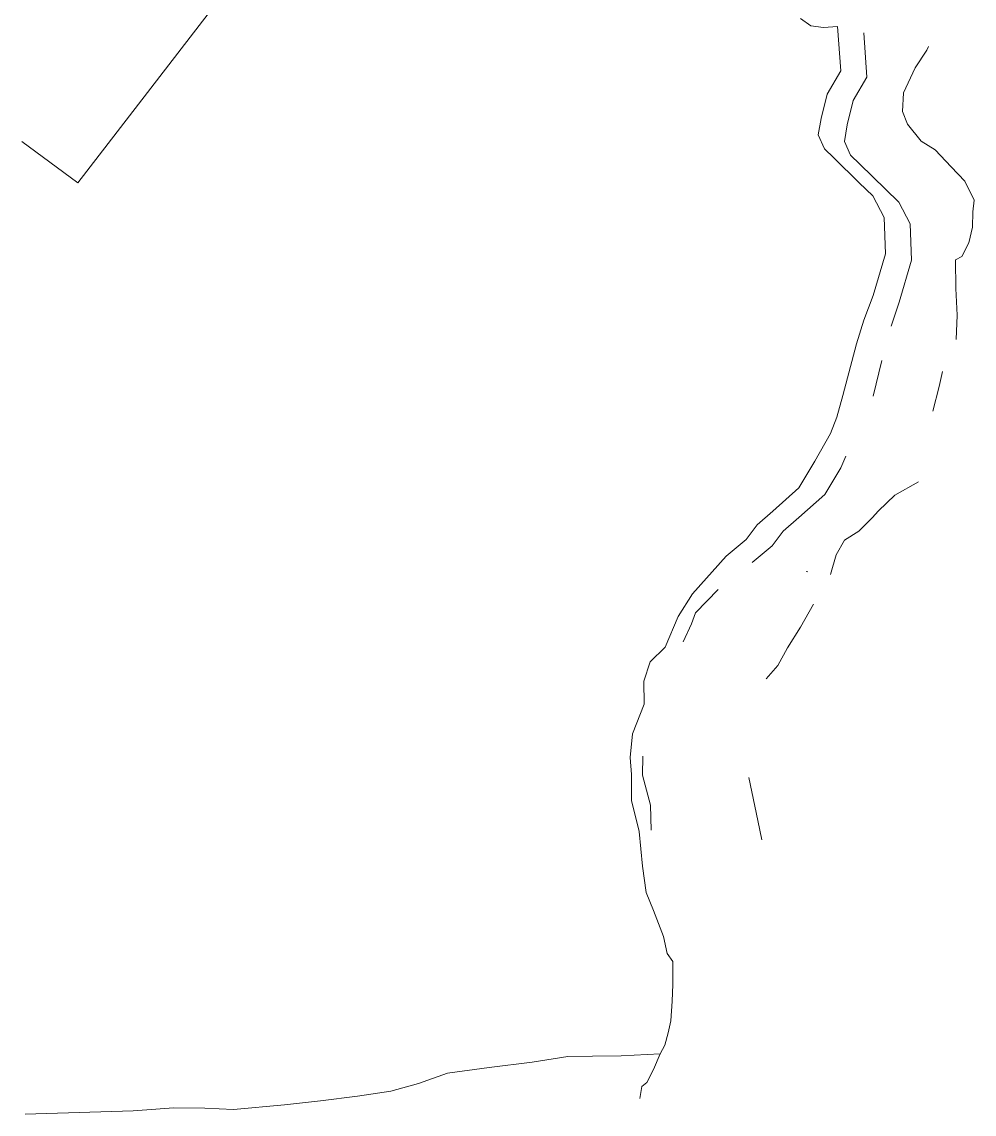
# Model space of a CAD drawing. Header units: millimetres. Extents: x 1186 to 5770, y 1756 to 4686.
# Drawn here: x 1193 to 2047, y 1756 to 2736 of the extents above; entities that cross this region are included whole.
import ezdxf

# ---------------------------------------------------------------- set-up
doc = ezdxf.new("R2010")
doc.units = ezdxf.units.MM
doc.layers.add('PARCELAS', color=7, linetype='Continuous', lineweight=0)

msp = doc.modelspace()

# ---------------------------------------------------------------- linework, layer by layer
at = {"layer": 'PARCELAS', "color": 1, "linetype": 'Continuous', "lineweight": 0, "flags": 128}
for points in [[(1370.9, 2757.72), (1242.83, 2591.59), (1192.69, 2628.58)], [(1891.16, 2738.77), (1900.58, 2732.44), (1911.77, 2730.94), (1924.47, 2731.74)], [(1907.14, 2634.45), (1909.76, 2649.33), (1915.03, 2671.21), (1927.46, 2692.02), (1924.47, 2731.74)], [(1930.51, 2628.65), (1933.14, 2643.53), (1938.4, 2665.41), (1950.83, 2686.22), (1947.85, 2725.94)], [(2030.68, 2451.08), (2031.86, 2472.9), (2030.49, 2496.76), (2030.24, 2522.41), (2035.82, 2525.49), (2042.1, 2537.72), (2045.58, 2551.72), (2045.75, 2565.45), (2046.96, 2576.13), (2038.73, 2593.12), (2026.45, 2606.03), (2011.88, 2621.2), (1999.38, 2629.02), (1987.09, 2644.21), (1982.71, 2655.37), (1983.62, 2672.16), (1993.91, 2694.58), (2004.49, 2710.65), (2005.96, 2713.77)], [(1943.94, 2591.62), (1921.08, 2613.97), (1912.7, 2622.09), (1907.14, 2634.45)], [(1967.31, 2585.82), (1944.45, 2608.17), (1936.07, 2616.29), (1930.51, 2628.65)], [(1956.44, 2490.41), (1967.46, 2527.9), (1966.09, 2560.51), (1955.94, 2579.91), (1943.94, 2591.62)], [(1979.82, 2484.61), (1990.84, 2522.1), (1989.47, 2554.71), (1979.31, 2574.11), (1967.31, 2585.82)], [(1824.6, 2256.78), (1842.54, 2271.71), (1852.19, 2284.95), (1866.33, 2297.17), (1889.78, 2317.96), (1904, 2341.84), (1918.22, 2366.73), (1923.81, 2381.46), (1929.23, 2400.76), (1941.33, 2447.14), (1948.13, 2468.27), (1956.44, 2490.41)], [(1972.55, 2462.94), (1979.82, 2484.61)], [(1956.25, 2400.11), (1964.28, 2432.27)], [(2009.91, 2386.87), (2015.53, 2408.94), (2018.66, 2422.39)], [(1847.97, 2250.98), (1865.91, 2265.91), (1875.56, 2279.15), (1889.7, 2291.37), (1913.15, 2312.16), (1927.37, 2336.04), (1931.89, 2346.42)], [(1917.94, 2240.25), (1923.06, 2258.07), (1930.57, 2270.98), (1930.57, 2270.98), (1943.48, 2279.18), (1955.56, 2291.15), (1961.03, 2297.41), (1975.9, 2311.49), (1997.12, 2323.55)], [(1765.34, 1810.57), (1765.34, 1810.57), (1769.4, 1818.19), (1772.45, 1829.36), (1774.99, 1840.03), (1776.01, 1857.81), (1776.51, 1872.54), (1776.51, 1884.22), (1776.51, 1893.36), (1771.44, 1900.48), (1768.39, 1915.71), (1759.24, 1939.08), (1752.64, 1955.33), (1749.59, 1978.7), (1746.55, 2009.84), (1739.43, 2037.62), (1739.43, 2060.98), (1738.42, 2076.22), (1740.61, 2097.53), (1750.87, 2124.14), (1750.61, 2144.8), (1756.2, 2162.07), (1769.91, 2175.27), (1781.59, 2202.65), (1794.29, 2223.02), (1824.6, 2256.78)], [(1896.23, 2242.94), (1897.75, 2242.75)], [(1785.86, 2180.06), (1793.28, 2196.1), (1797.09, 2206), (1817.3, 2226.98)], [(1860.26, 2146.91), (1870.72, 2158.86), (1879.42, 2174.71), (1891.14, 2193.09), (1902.83, 2213.73)], [(1757.26, 2011.06), (1756.7, 2033.52), (1749.39, 2060.54), (1749.87, 2077.29)], [(1856.61, 2002.36), (1852.82, 2019.65), (1844.97, 2058.35)], [(1195.65, 1756.42), (1292.45, 1759.48), (1329.04, 1762.12), (1356.99, 1761.94), (1382.66, 1760.74), (1428.39, 1764.67), (1460.66, 1768.32), (1493.94, 1772.48), (1523.65, 1777.13), (1548.54, 1783.81), (1574.43, 1793.04), (1612.02, 1798.22), (1650.38, 1803.16), (1682.39, 1808.07), (1704.5, 1808.39), (1730.42, 1808.71), (1765.34, 1810.57)], [(1765.34, 1810.57), (1759.24, 1796.35), (1753.27, 1784.93), (1748.96, 1781.35), (1747.05, 1770.44)]]:
    msp.add_lwpolyline(points, dxfattribs=at)

doc.saveas('drawing.dxf')
